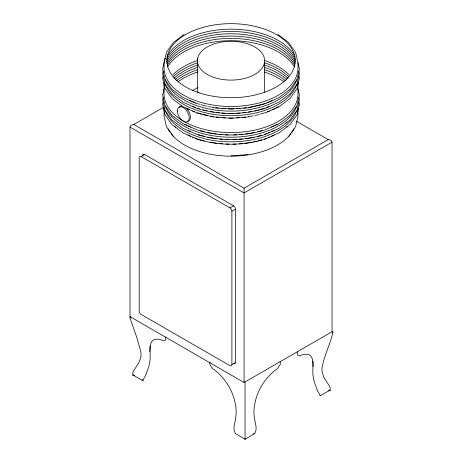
<?xml version="1.0" encoding="UTF-8"?>
<svg xmlns="http://www.w3.org/2000/svg" width="463" height="463" viewBox="0 0 463 463"><rect width="100%" height="100%" fill="white"/><g stroke="black" fill="none" stroke-linecap="round" stroke-linejoin="round"><path stroke-width="0.69" d="M134.276 375.643L132.881 375.643L132.881 371.945L138.732 362.986L140.665 357.916A24.394 19.915 0 0 0 140.752 351.429L136.689 337.105L129.999 317.913L129.999 127.065L130.491 125.89L131.44 125.16L133.784 124.506L163.711 107.231M163.161 71.256L162.646 73.594L165.019 84.104M163.161 75.863L162.646 78.206L165.019 88.711L171.97 98.463L182.96 106.762L197.035 113.001M164.087 88.688L162.646 95.112L165.019 105.622L171.97 115.374L182.96 123.673L197.186 129.941C219.132 136.666 242.901 136.666 264.853 129.941L279.073 123.673L289.873 115.547M163.161 97.38L162.646 99.724L165.019 110.229L171.97 119.981L182.96 128.28L197.186 134.554C219.132 141.279 242.901 141.279 264.853 134.554M163.161 101.993L162.646 104.337L165.019 114.841L171.97 124.593L182.96 132.893L197.035 139.131M297.014 79.491L299.393 68.981L295.602 52.412L288.501 42.434L277.956 34.499M297.014 84.104L299.393 73.594L298.878 71.256M165.899 336.804L165.308 340.247L163.723 340.849A4.931 2.286 51.7 0 1 162.276 340.218C159.243 339.2 155.533 338.355 152.726 340.415C148.652 344.298 150.423 350.769 150.134 355.729A34.592 17.889 -55.3 0 1 147.17 371.187L145.561 375.603L142.546 380.563L132.881 374.978L134.449 375.476M209.965 362.298L209.641 363.333L210.196 365.174L212.685 368.56A4.931 2.286 51.7 0 0 214.201 369.642C225.099 378.225 233.092 390.569 235.378 404.39A34.592 21.854 -65.2 0 1 235.059 421.376L234.116 426.174L234 429.768L235.389 433.605L245.054 439.19L254.725 433.605L256.108 429.768L255.993 426.174L255.055 421.376A34.592 21.854 65.2 0 1 254.737 404.39C257.017 390.569 265.01 378.225 275.907 369.642A4.931 2.286 -51.7 0 0 277.43 368.56L280.161 364.572L280.468 363.333L279.988 361.777M333.001 331.728C330.709 343.147 324.91 353.738 322.543 365.238L322.248 366.528A24.394 19.915 0 0 0 322.335 373.016L324.268 378.08L330.119 387.039L330.119 390.737L328.724 390.737M165.158 58.216L162.646 68.981L165.019 79.491M290.064 89.243L296.876 79.746M290.064 93.856L296.876 84.359M290.064 115.374L297.014 105.622L299.393 95.112L297.946 88.688M290.064 119.981L297.014 110.229L299.393 99.724L298.878 97.38M288.68 136.4L295.602 126.613L297.952 116.329L297.981 108.296M129.999 317.913L130.641 317.057M184.083 34.499L173.532 42.434L166.547 52.145L164.081 62.702L164.058 67.829A66.961 38.66 0 0 0 231.02 106.49A66.961 38.66 0 0 0 297.981 67.829L297.952 62.702M289.873 89.417L279.073 97.543L264.998 103.776M289.873 94.03L279.073 102.155L264.998 108.388M289.873 120.154L279.073 128.28L264.998 134.519M192.382 90.679L197.996 87.438M235.459 362.517L231.894 364.578A2.732 1.58 60 0 1 229.961 365.689L141.122 314.406A2.732 1.58 60 0 1 139.189 311.055L139.189 157.704A2.732 1.58 60 0 1 141.122 156.587L144.693 154.526L233.526 205.815A2.732 1.58 60 0 1 235.459 209.166L235.459 362.517A2.732 1.58 60 0 1 234.023 363.849M133.784 124.506L244.088 188.192L328.25 139.6L330.183 140.063L331.549 140.983L332.035 142.158L332.035 331.728L333.001 333.007M332.035 142.158L244.088 192.932L129.999 127.065M141.122 156.587L229.961 207.875L233.526 205.815M231.894 364.578L231.894 211.221L235.459 209.166M129.999 316.634L244.088 382.502L332.035 331.728M319.707 395.541L320.454 395.657L330.119 390.077L329.077 390.407M264.998 113.001L279.073 106.762L290.064 98.463L297.014 88.711L299.393 78.206L298.878 75.863M264.998 139.131L279.073 132.893L290.064 124.593L297.014 114.841L299.393 104.337L298.878 101.993M264.853 103.816L248.533 107.717L231.02 109.048L213.507 107.717M264.853 108.423C242.901 115.148 219.132 115.148 197.186 108.423M264.853 139.166C242.901 145.891 219.132 145.891 197.186 139.166M253.377 433.837L254.725 433.605M142.546 380.563L143.293 380.447L142.106 379.758M248.533 116.942L231.02 118.273L213.507 116.942L197.186 113.036M231.02 155.875L248.064 154.584M197.035 103.776L182.96 97.543L172.161 89.417L165.158 79.746M197.035 108.388L182.96 102.155L172.161 94.03L165.158 84.359M296.465 121.254L328.25 139.6M173.353 136.4L166.431 126.613L164.081 116.329L164.058 108.296M320.454 395.657L317.439 390.697L315.835 386.287A34.592 17.889 55.3 0 1 312.872 370.828C312.571 365.868 314.336 359.421 310.274 355.509C307.467 353.454 303.757 354.293 300.724 355.312A4.931 2.286 -51.7 0 1 299.283 355.943C296.783 356.406 297.859 353.124 297.101 351.897M297.981 82.142L297.981 93.96A66.961 38.66 0 0 1 231.02 132.621A66.961 38.66 0 0 1 164.058 93.96L164.058 82.836M264.466 62.632A33.614 19.405 0 0 1 211.388 76.447A33.614 19.405 0 0 1 217.199 43.001A33.614 19.405 0 0 1 264.466 62.632L264.466 92.189M245.054 381.946L245.054 439.85M244.088 188.192L244.088 382.502M197.574 58.755L197.574 92.635M179.326 107.329A8.403 4.85 60 0 1 181.502 106.073M186.01 107.995A8.403 4.85 60 0 1 190.362 116.236A8.403 4.85 60 0 1 187.446 121.393M294.051 128.72A65.549 37.844 0 0 1 291.574 132.817M290.718 133.957A65.549 37.844 0 0 1 231.02 156.176A65.549 37.844 0 0 1 171.316 133.957M170.459 132.817A65.549 37.844 0 0 1 167.988 128.72M166.935 56.619A66.961 38.66 0 0 1 231.02 29.169A66.961 38.66 0 0 1 295.099 56.619M272.771 100.361A66.961 38.66 0 0 1 270.774 101.247M269.414 101.808A66.961 38.66 0 0 1 266.63 102.873M264.5 103.614A66.961 38.66 0 0 1 262.515 104.25M261.161 104.655A66.961 38.66 0 0 1 254.864 106.264M253.423 106.565A66.961 38.66 0 0 1 248.347 107.48M246.322 107.775A66.961 38.66 0 0 1 243.584 108.111M240.106 108.44A66.961 38.66 0 0 1 236.605 108.66M233.803 108.764A66.961 38.66 0 0 1 228.23 108.764M225.429 108.66A66.961 38.66 0 0 1 221.927 108.44M218.455 108.111A66.961 38.66 0 0 1 215.712 107.775M213.686 107.48A66.961 38.66 0 0 1 208.61 106.565M207.175 106.264A66.961 38.66 0 0 1 200.873 104.655M199.524 104.25A66.961 38.66 0 0 1 197.539 103.614M195.409 102.873A66.961 38.66 0 0 1 192.62 101.808M191.26 101.247A66.961 38.66 0 0 1 189.263 100.361M166.628 59.524A66.961 38.66 0 0 1 231.02 31.478A66.961 38.66 0 0 1 295.406 59.524M296.742 79.827A66.961 38.66 0 0 1 231.02 111.103A66.961 38.66 0 0 1 165.291 79.827M166.628 61.834A66.961 38.66 0 0 1 231.02 33.782A66.961 38.66 0 0 1 295.406 61.834M269.414 106.421A66.961 38.66 0 0 1 266.63 107.485M264.5 108.226A66.961 38.66 0 0 1 260.478 109.465M259.101 109.841A66.961 38.66 0 0 1 254.864 110.871M251.259 111.6A66.961 38.66 0 0 1 248.347 112.092M245.645 112.474A66.961 38.66 0 0 1 242.89 112.793M240.106 113.047A66.961 38.66 0 0 1 236.605 113.273M233.803 113.371A66.961 38.66 0 0 1 228.23 113.371M225.429 113.273A66.961 38.66 0 0 1 221.927 113.047M219.144 112.793A66.961 38.66 0 0 1 216.395 112.474M213.686 112.092A66.961 38.66 0 0 1 210.781 111.6M207.175 110.871A66.961 38.66 0 0 1 202.939 109.841M199.524 108.863A66.961 38.66 0 0 1 197.539 108.226M195.409 107.485A66.961 38.66 0 0 1 192.62 106.421M166.935 63.535A66.961 38.66 0 0 1 231.02 36.085A66.961 38.66 0 0 1 295.099 63.535M296.742 84.44A66.961 38.66 0 0 1 231.02 115.709A66.961 38.66 0 0 1 165.291 84.44M167.259 65.237A66.961 38.66 0 0 1 231.02 38.394A66.961 38.66 0 0 1 294.775 65.237M278.367 106.693A66.961 38.66 0 0 1 275.96 108.018M274.709 108.655A66.961 38.66 0 0 1 272.771 109.581M269.414 111.033A66.961 38.66 0 0 1 267.33 111.838M264.5 112.839A66.961 38.66 0 0 1 260.478 114.077M259.101 114.454A66.961 38.66 0 0 1 254.864 115.484M253.423 115.791A66.961 38.66 0 0 1 248.347 116.699M245.645 117.087A66.961 38.66 0 0 1 242.89 117.405M239.406 117.712A66.961 38.66 0 0 1 236.605 117.886M233.103 118.001A66.961 38.66 0 0 1 228.93 118.001M225.429 117.886A66.961 38.66 0 0 1 222.628 117.712M219.144 117.405A66.961 38.66 0 0 1 216.395 117.087M213.686 116.699A66.961 38.66 0 0 1 210.781 116.207M207.175 115.484A66.961 38.66 0 0 1 202.939 114.454M201.555 114.077A66.961 38.66 0 0 1 197.539 112.839M194.703 111.838A66.961 38.66 0 0 1 192.62 111.033M189.263 109.581A66.961 38.66 0 0 1 187.324 108.655M167.606 66.944A66.961 38.66 0 0 1 231.02 40.698A66.961 38.66 0 0 1 294.433 66.944M173.029 74.63A66.961 38.66 0 0 1 197.539 60.479M264.5 60.479A66.961 38.66 0 0 1 289.01 74.63M277.181 124.269A66.961 38.66 0 0 1 275.34 125.242M274.073 125.872A66.961 38.66 0 0 1 271.445 127.082M261.838 130.583A66.961 38.66 0 0 1 257.7 131.724M254.146 132.545A66.961 38.66 0 0 1 249.077 133.494M248.347 133.61A66.961 38.66 0 0 1 245.645 133.992M242.89 134.311A66.961 38.66 0 0 1 239.406 134.617M236.605 134.791A66.961 38.66 0 0 1 233.803 134.889M228.23 134.889A66.961 38.66 0 0 1 225.429 134.791M222.628 134.617A66.961 38.66 0 0 1 219.144 134.311M216.395 133.992A66.961 38.66 0 0 1 213.686 133.61M212.957 133.494A66.961 38.66 0 0 1 207.893 132.545M204.333 131.724A66.961 38.66 0 0 1 200.195 130.583M190.588 127.082A66.961 38.66 0 0 1 187.966 125.872M186.693 125.242A66.961 38.66 0 0 1 184.853 124.269M173.492 76.482A66.961 38.66 0 0 1 197.539 62.783M264.5 62.783A66.961 38.66 0 0 1 288.547 76.482M296.511 106.617A66.961 38.66 0 0 1 231.02 137.227A66.961 38.66 0 0 1 165.523 106.617M173.966 78.334A66.961 38.66 0 0 1 197.539 65.092M264.5 65.092A66.961 38.66 0 0 1 288.073 78.334M287.083 122.012A66.961 38.66 0 0 1 286.053 122.898M274.073 130.485A66.961 38.66 0 0 1 271.445 131.695M269.414 132.551A66.961 38.66 0 0 1 268.031 133.095M266.63 133.616A66.961 38.66 0 0 1 264.5 134.357M261.838 135.196A66.961 38.66 0 0 1 257.7 136.336M254.146 137.158A66.961 38.66 0 0 1 249.077 138.101M248.347 138.217A66.961 38.66 0 0 1 245.645 138.605M242.195 138.993A66.961 38.66 0 0 1 239.406 139.23M236.605 139.404A66.961 38.66 0 0 1 233.103 139.519M228.93 139.519A66.961 38.66 0 0 1 225.429 139.404M222.628 139.23A66.961 38.66 0 0 1 219.838 138.993M216.395 138.605A66.961 38.66 0 0 1 213.686 138.217M212.957 138.101A66.961 38.66 0 0 1 207.893 137.158M204.333 136.336A66.961 38.66 0 0 1 198.193 134.571M190.588 131.695A66.961 38.66 0 0 1 187.966 130.485M175.46 79.295A66.961 38.66 0 0 1 197.539 67.395M264.5 67.395A66.961 38.66 0 0 1 286.574 79.295M296.511 111.23A66.961 38.66 0 0 1 231.02 141.84A66.961 38.66 0 0 1 165.523 111.23M176.513 80.724A66.961 38.66 0 0 1 197.539 69.699M264.5 69.699A66.961 38.66 0 0 1 285.521 80.724M287.083 126.625A66.961 38.66 0 0 1 286.053 127.51M274.073 135.098A66.961 38.66 0 0 1 271.445 136.307M269.414 137.158A66.961 38.66 0 0 1 268.031 137.702M266.63 138.229A66.961 38.66 0 0 1 264.5 138.969M261.838 139.809A66.961 38.66 0 0 1 257.7 140.943M256.288 141.29A66.961 38.66 0 0 1 253.423 141.915M251.982 142.205A66.961 38.66 0 0 1 249.077 142.714M248.347 142.83A66.961 38.66 0 0 1 244.956 143.298M242.195 143.605A66.961 38.66 0 0 1 239.406 143.843M235.904 144.045A66.961 38.66 0 0 1 233.103 144.126M228.93 144.126A66.961 38.66 0 0 1 226.129 144.045M222.628 143.843A66.961 38.66 0 0 1 219.838 143.605M217.078 143.298A66.961 38.66 0 0 1 213.686 142.83M212.957 142.714A66.961 38.66 0 0 1 210.052 142.205M204.333 140.943A66.961 38.66 0 0 1 198.193 139.184M197.539 138.969A66.961 38.66 0 0 1 195.409 138.229M194.003 137.702A66.961 38.66 0 0 1 192.62 137.158M190.588 136.307A66.961 38.66 0 0 1 187.966 135.098M175.981 127.51A66.961 38.66 0 0 1 174.95 126.625M178.18 81.743A66.961 38.66 0 0 1 197.539 72.008M264.5 72.008A66.961 38.66 0 0 1 283.86 81.743M229.961 207.875A2.732 1.58 60 0 1 231.894 211.221M142.772 155.365A2.732 1.58 60 0 1 142.824 155.105M142.905 154.874A2.732 1.58 60 0 1 144.693 154.526M313.214 366.58A34.592 21.854 -65.2 0 1 312.832 361.088M150.168 345.994A34.592 21.854 65.2 0 1 149.786 351.486M177.341 110.987A8.403 4.85 60 0 0 186.259 122.076A8.403 4.85 60 0 0 186.259 110.194A8.403 4.85 60 0 0 177.341 110.987M198.951 92.762A64.137 37.028 0 0 0 295.151 60.694A64.137 37.028 0 0 0 198.951 28.625A64.137 37.028 0 0 0 198.951 92.762"/></g></svg>
